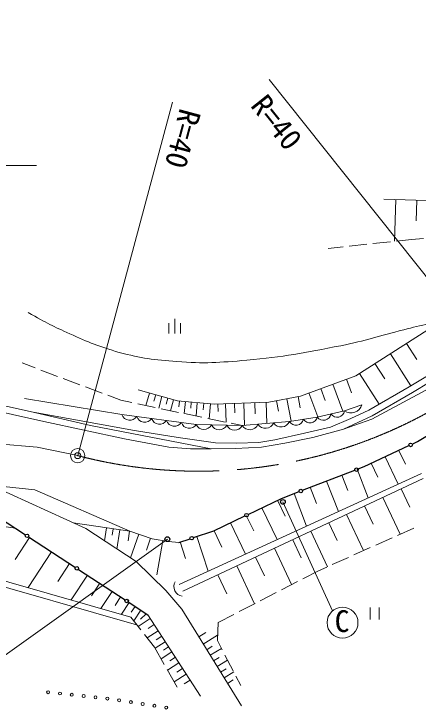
# Model space of a CAD drawing. Units: millimetres at full size, sheet at 1:1000; details may follow other scales. Extents: x 40000 to 680000, y 20000 to 380000.
# Drawn here: x 371100 to 405031, y 257798 to 316205 of the extents above; entities that cross this region are included whole.
import ezdxf
from ezdxf.enums import TextEntityAlignment as Align

# ---------------------------------------------------------------- set-up
doc = ezdxf.new("R2010")
doc.units = ezdxf.units.MM
doc.header["$LTSCALE"] = 1000
doc.header["$PDMODE"] = 32
doc.header["$PDSIZE"] = 500
doc.linetypes.add('CHAIN', pattern=[18.5, 12, -1.5, 3.5, -1.5])
for name, color, linetype, lineweight in [('M-BGD', 7, 'Continuous', 13), ('M-BMK', 2, 'CHAIN', 13), ('M-BMK-SRVR', 3, 'Continuous', 13), ('M-STR-HTXT', 7, 'Continuous', 13), ('M-STR-STRC', 7, 'Continuous', 13)]:
    doc.layers.add(name, color=color, linetype=linetype, lineweight=lineweight)
doc.styles.add('ＭＳ ゴシック', font='')
doc.styles.get('ＭＳ ゴシック').set_extended_font_data('MS Gothic')

msp = doc.modelspace()

# ---------------------------------------------------------------- linework, layer by layer
at = {"layer": 'M-BGD'}
for p, q in [((403164, 300620), (403053, 297104)), ((404922, 300565), (404867, 298807)), ((404485, 297262), (405484, 297343)), ((399240, 296685), (400731, 296849)), ((401228, 296903), (402719, 297067)), ((403216, 297122), (404485, 297262)), ((397474, 296490), (398743, 296630)), ((384596, 289341), (384596, 290591)), ((384096, 289341), (384096, 290216)), ((385096, 289341), (385096, 290216)), ((404059, 288522), (404924, 287168)), ((402705, 287656), (404435, 284948)), ((371799, 286877), (372896, 286461)), ((401411, 286830), (402238, 285536)), ((373364, 286284), (374766, 285753)), ((400117, 286003), (401771, 283416)), ((375234, 285576), (376637, 285045)), ((397877, 285094), (398712, 282818)), ((399015, 285512), (399433, 284374)), ((377105, 284868), (378507, 284337)), ((396871, 284725), (397240, 283719)), ((371995, 283882), (380168, 282548)), ((378975, 284160), (380072, 283745)), ((382483, 284351), (382188, 283302)), ((383008, 284204), (382860, 283679)), ((383532, 284056), (383257, 283079)), ((384021, 283919), (383883, 283430)), ((394012, 283872), (394379, 281987)), ((394955, 284056), (395138, 283113)), ((395865, 284356), (396603, 282344)), ((380072, 283745), (381007, 283549)), ((381497, 283447), (382965, 283140)), ((384510, 283781), (384253, 282870)), ((384996, 283674), (384953, 283202)), ((385494, 283628), (385403, 282630)), ((385993, 283583), (385948, 283084)), ((386493, 283537), (386391, 282423)), ((387050, 283487), (386999, 282929)), ((387607, 283436), (387494, 282192)), ((388229, 283415), (388253, 282791)), ((388853, 283439), (388913, 281895)), ((389625, 283469), (389655, 282697)), ((390397, 283498), (390469, 281631)), ((391331, 283534), (391366, 282601)), ((392264, 283570), (392332, 281796)), ((393140, 283703), (393310, 282831)), ((383454, 283037), (384923, 282730)), ((385412, 282628), (386880, 282321)), ((387370, 282218), (388838, 281911)), ((401169, 282437), (398777, 281310)), ((389327, 281809), (390263, 281613)), ((403421, 279534), (403962, 278381)), ((402268, 278994), (403349, 276687)), ((401102, 278448), (401648, 277282)), ((384965, 268265), (405317, 277589)), ((398636, 277450), (399129, 276167)), ((399919, 277942), (400842, 275539)), ((405444, 277169), (385277, 267697)), ((397353, 276958), (398338, 274392)), ((395984, 276432), (396510, 275063)), ((403611, 276308), (404338, 274760)), ((394615, 275906), (395666, 273168)), ((393242, 275349), (393885, 274013)), ((402063, 275581), (403517, 272485)), ((391907, 274706), (393193, 272035)), ((400542, 274867), (401257, 273346)), ((390597, 274075), (391228, 272764)), ((399022, 274153), (400450, 271112)), ((380840, 272747), (376062, 273442)), ((389286, 273444), (390548, 270823)), ((397528, 273451), (398230, 271958)), ((378872, 273034), (378710, 271922)), ((379428, 272953), (379347, 272397)), ((379983, 272872), (379747, 271246)), ((387903, 272778), (388569, 271395)), ((403297, 272387), (404666, 273000)), ((372407, 272221), (371195, 270367)), ((380797, 272754), (380678, 271941)), ((381577, 272497), (380897, 270495)), ((386446, 272298), (387399, 269380)), ((396034, 272750), (397437, 269762)), ((401472, 271569), (402841, 272182)), ((382578, 272157), (382238, 271156)), ((383614, 271954), (383105, 269079)), ((385058, 271845), (385511, 270457)), ((394505, 272032), (395223, 270503)), ((392977, 271314), (394413, 268256)), ((399646, 270752), (401015, 271365)), ((374262, 271008), (372297, 268004)), ((391390, 270568), (392135, 268981)), ((397821, 269934), (399190, 270547)), ((375764, 270026), (374781, 268523)), ((389803, 269823), (391293, 266649)), ((395342, 268735), (396661, 269414)), ((396661, 269414), (397365, 269730)), ((377266, 269043), (375909, 266968)), ((388216, 269078), (388961, 267491)), ((378303, 268365), (377625, 267327)), ((393564, 267819), (394898, 268506)), ((379341, 267686), (378404, 266253)), ((391787, 266903), (393120, 267590)), ((380057, 267218), (379588, 266501)), ((380773, 266749), (380126, 265760)), ((381268, 266426), (380944, 265931)), ((390009, 265987), (391342, 266674)), ((381763, 266102), (381175, 265204)), ((382212, 265808), (381720, 265355)), ((388245, 265079), (389564, 265758)), ((401003, 266331), (401003, 265331)), ((401753, 265331), (401753, 266331)), ((380917, 265533), (381749, 264470)), ((382551, 265405), (381532, 264747)), ((382347, 265720), (386764, 258884)), ((382880, 264896), (382371, 264567)), ((388182, 263552), (388245, 265079)), ((382057, 264076), (382889, 263013)), ((383209, 264386), (382283, 263788)), ((386620, 263867), (387224, 264239)), ((386992, 263263), (388201, 264008)), ((383807, 263460), (382950, 262907)), ((383508, 263923), (383045, 263624)), ((388584, 262779), (388182, 263552)), ((382889, 263013), (383723, 261548)), ((384084, 263032), (383655, 262755)), ((387284, 262790), (387757, 263081)), ((387575, 262317), (388521, 262900)), ((384361, 262603), (383456, 262018)), ((389507, 261004), (388815, 262335)), ((384946, 261698), (383990, 261080)), ((384653, 262151), (384201, 261858)), ((387867, 261844), (388340, 262136)), ((388158, 261371), (389035, 261912)), ((383971, 261114), (384805, 259648)), ((385255, 261220), (384777, 260911)), ((388450, 260898), (388923, 261190)), ((385563, 260742), (384554, 260090)), ((388741, 260426), (389549, 260924)), ((390141, 259787), (389738, 260561)), ((385890, 260237), (385385, 259911)), ((389033, 259953), (389506, 260244))]:
    msp.add_line(p, q, dxfattribs=at)
at = {"layer": 'M-BGD', "lineweight": 25}
for p, q in [((404988, 280269), (407932, 282057)), ((400501, 278166), (404268, 279932)), ((404540, 280059), (404988, 280269)), ((399997, 277972), (400501, 278166)), ((395329, 276181), (399717, 277865)), ((393561, 275502), (395049, 276073)), ((390762, 274154), (393561, 275502)), ((369251, 274285), (372074, 272439)), ((387883, 272768), (390492, 274024)), ((386168, 272208), (387883, 272768)), ((372325, 272275), (376258, 269702)), ((384932, 271804), (385883, 272115)), ((376509, 269538), (380443, 266965)), ((380694, 266801), (382347, 265720))]:
    msp.add_line(p, q, dxfattribs=at)
at = {"layer": 'M-BGD'}
for points in [[(400895, 282914), (404292, 284861), (407220, 286637), (409526, 288366), (412408, 290563), (417409, 294216), (422830, 298539), (426966, 301694), (429988, 303883), (432761, 305799), (435238, 307559), (437606, 309226), (439834, 310612), (441750, 311532), (443620, 312404), (446003, 313354), (448138, 314087), (450334, 314772), (452219, 315177), (454089, 315457), (457718, 315785), (462501, 316205)], [(401169, 282437), (404571, 284387), (407529, 286181), (409858, 287927), (412737, 290122), (417743, 293779), (423168, 298105), (427294, 301252), (430306, 303434), (433077, 305348), (435556, 307110), (437910, 308767), (440099, 310130), (441986, 311034), (443838, 311899), (446194, 312838), (448309, 313564), (450474, 314239), (452318, 314636), (454154, 314911), (457767, 315237), (462541, 315657)], [(387666, 279651), (389711, 279698), (391884, 279815), (393847, 280142), (396207, 280609), (398777, 281310), (401138, 282151), (406466, 285026), (408802, 286591), (413131, 289723), (420282, 295156), (427257, 300483), (431148, 303498), (434338, 305987), (437282, 307844), (440226, 309246), (443591, 310754), (446489, 311805), (449246, 312600), (453453, 313628), (455930, 314119), (458804, 314493), (463197, 314983)], [(402164, 300652), (414760, 300255), (417914, 300722), (420181, 301517), (421910, 303106)], [(381520, 284622), (384844, 283687), (387952, 283404), (392509, 283580), (395149, 284094), (399799, 285800), (406856, 290310), (416157, 296526)], [(362823, 284366), (373622, 281964), (380375, 280492), (384114, 279815), (385913, 279651), (387666, 279651), (377524, 281637), (372477, 282806), (366471, 284114), (363009, 284936)], [(380168, 282548), (386407, 281706), (390263, 281613), (394235, 281964), (396572, 282337), (398862, 282852), (400311, 283366)], [(400895, 282914), (399382, 282199), (397684, 281498), (395503, 280984), (393011, 280423), (391655, 280189), (389786, 280127), (388010, 280158), (384894, 280610), (381233, 281202), (372706, 282752)], [(334393, 279877), (349042, 276177), (371230, 272991)], [(390199, 258061), (385186, 266193), (383855, 267770), (381366, 270189), (377125, 272958), (369133, 276603), (372848, 276218), (380840, 272747), (382698, 272116), (384068, 271874), (384932, 271804)], [(380917, 265533), (367238, 269454), (351570, 272293)], [(381401, 264874), (367125, 268966), (351407, 271715)]]:
    msp.add_lwpolyline(points, dxfattribs=at)
at = {"layer": 'M-BGD', "lineweight": 25}
for centre, radius in [((404404, 279995), 150), ((399857, 277919), 150), ((395189, 276127), 150), ((393686, 275202), 200), ((390627, 274089), 150), ((372199, 272357), 150), ((383983, 272074), 200), ((386025, 272161), 150), ((376384, 269620), 150), ((380568, 266883), 150)]:
    msp.add_circle(centre, radius, dxfattribs=at)
at = {"layer": 'M-BGD'}
for centre in [(373973, 259216), (374967, 259109), (375961, 259003), (376955, 258896), (377950, 258789), (378944, 258682), (379933, 258535), (380921, 258382), (381909, 258229), (382898, 258076), (383886, 257923)]:
    msp.add_circle(centre, 125, dxfattribs=at)
for centre, radius, start, end in [((399407, 283616), 938, 234.55291, 344.5204), ((398239, 282948), 630, 214.08756, 351.21756), ((380831, 282756), 695, 197.46096, 327.18111), ((382079, 282588), 695, 197.46096, 327.18111), ((383327, 282420), 695, 197.46096, 327.18111), ((394782, 282292), 638, 210.96504, 347.21552), ((395950, 282479), 638, 210.96504, 347.21552), ((397094, 282691), 630, 214.08756, 351.21756), ((384575, 282252), 695, 197.46096, 327.18111), ((385823, 282083), 695, 197.46096, 327.18111), ((387057, 282007), 716, 204.82567, 332.3969), ((388343, 281976), 716, 204.82567, 332.3969), ((389628, 281945), 716, 204.82567, 332.3969), ((390894, 282022), 752, 212.9627, 337.1222), ((392218, 282139), 752, 212.9627, 337.1222), ((393542, 282256), 752, 212.9627, 337.1222), ((385329, 268089), 802, 149.97049, 262.18022)]:
    msp.add_arc(centre, radius, start, end, dxfattribs=at)
msp.add_open_spline([(372291, 291111), (373906, 290216), (374387, 289960), (375784, 289335), (377369, 288625), (378270, 288231), (379944, 287769), (381788, 287261), (382874, 287151), (384781, 286998), (387065, 286814), (388364, 286909), (390646, 287115), (393755, 287395), (395482, 287727), (398545, 288330), (400632, 288741), (401758, 289162), (403826, 289662), (404674, 289867), (405140, 290027), (405999, 290176), (406333, 290234), (406447, 290256), (406856, 290310)], degree=3, knots=[0, 0, 0, 0, 1, 1, 1, 2, 2, 2, 3, 3, 3, 4, 4, 4, 5, 5, 5, 6, 6, 6, 7, 7, 7, 8, 8, 8, 8], dxfattribs=at)
at = {"layer": 'M-BMK'}
msp.add_lwpolyline([(303806, 293363), (350012, 281801), (373040, 279810), (376456, 279091)], dxfattribs=at)
msp.add_arc((386600, 317784), 40000, 255.31044, 308.8468, dxfattribs=at)
at = {"layer": 'M-BMK-SRVR'}
msp.add_circle((376456, 279091), 600, dxfattribs=at)
msp.add_point((376456, 279091), dxfattribs=at)
at = {"layer": 'M-STR-HTXT'}
for p, q in [((411689, 286631), (392538, 310680)), ((376456, 279091), (384402, 308790)), ((373006, 303473), (352682, 303473))]:
    msp.add_line(p, q, dxfattribs=at)
at = {"layer": 'M-STR-STRC'}
for p, q in [((393686, 275202), (397857, 266062)), ((383983, 272074), (368238, 260817))]:
    msp.add_line(p, q, dxfattribs=at)
msp.add_circle((398686, 265060), 1300, dxfattribs=at)

# ---------------------------------------------------------------- texts
at = {"layer": 'M-STR-HTXT', "style": 'ＭＳ ゴシック'}
for rotation, p in [(308.531, (393163, 307098)), (255.022, (385288, 305715))]:
    msp.add_text('R=40', height=1833, rotation=rotation, dxfattribs=at).set_placement(p, align=Align.MIDDLE_CENTER)
at = {"layer": 'M-STR-STRC', "style": 'ＭＳ ゴシック'}
msp.add_text('C', height=1833, dxfattribs=at).set_placement((398026, 263721), align=Align.BOTTOM_LEFT)

doc.saveas('drawing.dxf')
